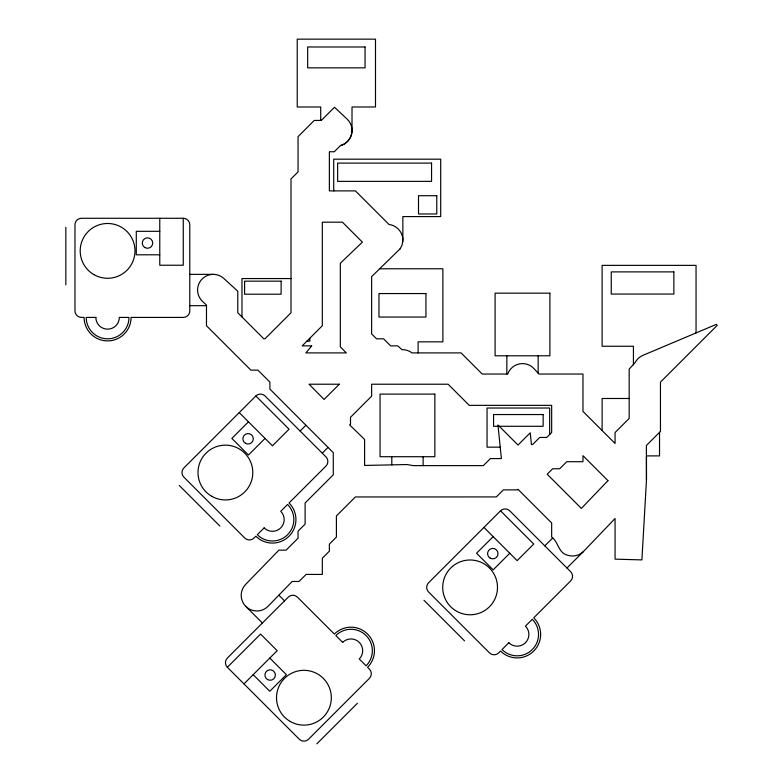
<?xml version="1.0" encoding="UTF-8"?>
<svg xmlns="http://www.w3.org/2000/svg" width="783" height="783" viewBox="0 0 783 783"><rect width="100%" height="100%" fill="white"/><g stroke="black" fill="none" stroke-linecap="round" stroke-linejoin="round"><path stroke-width="1.17" d="M351.959 131.75L351.87 132.513M351.998 130.986L352.017 106.987L375.497 106.987L375.497 39.15L297.227 39.15L297.227 106.987L320.707 106.987L320.707 120.435M402.795 241.477L402.08 244.942L400.113 248.906M402.854 240.244L402.863 216.588L440.692 216.588L440.692 159.184L333.715 159.184L333.715 190.886M646.464 479.813L646.484 455.892L659.531 455.892L659.531 432.343M351.753 133.276L351.596 134.03M402.756 241.771C403.871 233.54 397.343 225.328 389.082 224.525L355.423 190.886L329.369 190.886L329.369 151.745L334.282 151.745L340.468 145.56C347.319 143.837 352.33 137.005 352.007 129.968A15.65 15.65 0 0 0 347.075 119.055L334.498 107.251L321.314 120.435L314.267 120.435L298.059 136.653L298.059 171.878L291.012 178.916L291.012 312.769L264.957 338.824L263.842 338.824L237.787 312.769L237.787 291.207L223.811 278.454A15.65 15.65 0 0 0 214.082 274.383L212.545 274.383A15.65 15.65 0 0 0 202.709 301.582L206.477 305.027L206.477 325.738L250.873 370.134L257.91 370.134L269.881 382.094L269.881 389.073L333.284 452.672L333.284 474.792L305.106 502.97L305.106 524.111L298.059 531.148L298.059 538.195L286.089 550.155L278.914 550.155L245.637 584.431A15.65 15.65 0 0 0 244.913 605.445L245.97 606.561A15.65 15.65 0 0 0 268.099 606.238L292.157 581.466L299.057 581.466L306.104 574.428L322.322 574.428L322.322 558.21L329.369 551.163L329.369 544.116L336.406 537.079L336.406 515.938L355.404 496.951L496.314 496.931L503.361 489.884L517.446 489.884L518.003 489.326L551.663 522.985L551.663 537.079C558.475 541.719 558.259 553.219 567.714 555.245C573.283 557.085 579.782 555.431 583.805 551.163L615.066 518.493L615.066 559.14L641.903 559.904L646.455 480.263L646.376 445.498L660.46 431.404L660.46 382.094L717.159 325.405L716.435 324.328L643 355.306A15.65 15.65 0 0 0 635.228 362.441L629.16 369.126L629.16 418.435L615.066 432.529L615.066 443.481L582.973 411.388L582.973 374.039L538.968 374.039L534.016 368.666A15.65 15.65 0 0 0 508.294 372.688L507.746 374.039L482.22 374.039L461.089 352.908L412.005 352.908A15.64 15.64 0 0 0 401.973 349.668L397.686 345.861L390.639 345.861L383.601 338.824L376.554 338.824L371.631 333.901L371.631 276.624L400.358 248.554M351.401 134.774L351.166 135.498M350.911 136.222L350.608 136.927M350.275 137.622L349.903 138.297M349.512 138.953L349.071 139.58M348.611 140.196L348.122 140.783M347.603 141.351L347.045 141.889M255.845 395.983L183.888 467.931A6.518 6.518 0 0 0 183.888 477.16L244.776 538.038A6.518 6.518 0 0 0 253.995 538.038L255.845 536.198A23.48 23.48 0 0 0 289.054 536.198A23.48 23.48 0 0 0 289.054 502.989L325.953 466.091A6.518 6.518 0 0 0 325.953 456.861L265.065 395.983A6.518 6.518 0 0 0 255.845 395.983L289.054 429.192L272.445 445.791L239.236 412.582M248.465 421.812L231.856 438.411L248.465 455.021L265.065 438.411M300.124 431.032L305.732 425.423M322.263 453.171L327.95 447.484M227.354 667.282A6.518 6.518 0 0 1 227.354 658.063L288.232 597.175A6.518 6.518 0 0 1 297.462 597.175L334.361 634.073A23.48 23.48 0 0 1 367.57 634.073A23.48 23.48 0 0 1 367.57 667.282L369.41 669.132A6.518 6.518 0 0 1 369.41 678.352L308.531 739.24A6.518 6.518 0 0 1 299.302 739.24L227.354 667.282L260.563 634.073L277.162 650.683L243.953 683.892M500.543 510.819L428.595 582.767A6.518 6.518 0 0 0 428.595 591.997L489.473 652.875A6.518 6.518 0 0 0 498.702 652.875L500.543 651.035A23.48 23.48 0 0 0 533.752 651.035A23.48 23.48 0 0 0 533.752 617.826L570.65 580.927A6.518 6.518 0 0 0 570.65 571.698L509.772 510.819A6.518 6.518 0 0 0 500.543 510.819L533.752 544.028L517.152 560.628L483.943 527.419M493.163 536.649L476.563 553.248L493.163 569.858L509.772 553.248M316.831 743.85L357.42 703.261M544.821 545.868L552.641 538.048M566.961 568.008L583.57 551.408M346.478 142.398L345.88 142.878M345.264 143.338L344.618 143.749M343.962 144.15L343.277 144.493M342.582 144.826L341.868 145.109M341.143 145.364L340.468 145.56M183.251 218.271L81.501 218.271A6.518 6.518 0 0 0 74.972 224.79L74.972 310.89A6.518 6.518 0 0 0 81.501 317.418L84.104 317.418A23.48 23.48 0 0 0 107.594 340.899A23.48 23.48 0 0 0 131.074 317.418L183.251 317.418A6.518 6.518 0 0 0 189.78 310.89L189.78 224.79A6.518 6.518 0 0 0 183.251 218.271L183.251 265.231L159.771 265.231L159.771 218.271M159.771 231.318L136.291 231.318L136.291 254.798L159.771 254.798M379.833 268.775L442.894 268.775L442.894 341.838L418.112 341.838L418.112 352.908M189.78 274.363L213.26 274.363M291.012 278.562L241.976 278.562L241.976 316.958M189.78 305.673L206.477 305.673M306.877 341.173L309.823 341.173L309.823 338.236M629.16 398.488L602.127 398.488L602.127 430.552M500.22 447.162L487.046 447.162L487.046 408.021L549.666 408.021L549.666 434.526M423.975 600.297L464.564 640.885M179.278 485.46L219.866 526.049M278.846 595.168L284.542 600.864M245.803 606.404L262.403 623.004M269.783 658.063L286.392 674.662L269.783 691.272L253.183 674.662M696.048 332.932L696.048 265.368L602.117 265.368L602.117 346.252L633.427 346.252L633.427 364.849M538.156 355.785L538.156 373.158M506.846 355.785L506.846 374.039M423.114 456.714L423.114 465.621M391.803 456.714L391.803 464.867M65.841 227.403L65.841 284.797M311.683 345.861L305.869 352.908L346.36 352.908L340.321 346.869L340.321 263.254L362.392 242.133L342.455 222.196L322.322 222.196L322.322 325.738L302.189 345.861L311.683 345.861M350.5 424.004L349.658 424.924L364.594 439.439L364.594 465.445L407.131 464.544L413.16 465.621L483.346 465.621L490.393 458.584L501.394 458.584L497.959 425.003L518.003 445.047L530.228 432.823L531.422 444.49L532.655 444.49L539.702 437.443L546.749 437.443L551.663 432.529L551.663 405.349L469.252 405.349L448.121 384.218L371.631 384.218L371.631 396.178L350.5 417.319L350.5 424.004M607.951 480.645L581.368 508.412L547.19 474.234L552.671 468.753L559.718 468.753L566.755 461.706L582.973 461.706L582.973 455.667L607.951 480.645M339.323 384.218L324.084 399.447L309.07 384.218L339.323 384.218M264.145 527.889L257.313 534.72A21.395 21.395 0 0 0 287.576 534.72A21.395 21.395 0 0 0 287.576 504.467L280.745 511.289A11.745 11.745 0 0 1 280.745 527.889A11.745 11.745 0 0 1 264.145 527.889M508.842 642.726L502.02 649.557A21.395 21.395 0 0 0 532.274 649.557A21.395 21.395 0 0 0 532.274 619.304L525.452 626.126A11.745 11.745 0 0 1 525.452 642.726A11.745 11.745 0 0 1 508.842 642.726M365.064 46.98L307.66 46.98L307.66 67.847L365.064 67.847L365.064 46.98M431.56 163.099L337.63 163.099L337.63 181.362L431.56 181.362L431.56 163.099M436.777 195.711L418.514 195.711L418.514 213.974L436.777 213.974L436.777 195.711M673.869 271.887L611.249 271.887L611.249 294.065L673.869 294.065L673.869 271.887M281.117 281.166L244.59 281.166L244.59 294.212L281.117 294.212L281.117 281.166M549.891 293.165L495.101 293.165L495.101 355.785L549.891 355.785L549.891 293.165M425.942 293.566L378.972 293.566L378.972 317.046L425.942 317.046L425.942 293.566M95.849 317.418L86.199 317.418A21.395 21.395 0 0 0 107.594 338.814A21.395 21.395 0 0 0 128.989 317.418L119.329 317.418A11.745 11.745 0 0 1 107.594 329.154A11.745 11.745 0 0 1 95.849 317.418M434.849 394.103L380.058 394.103L380.058 456.714L434.849 456.714L434.849 394.103M543.148 414.55L493.574 414.55L493.574 426.285L543.148 426.285L543.148 414.55M342.66 642.383L335.838 635.551A21.395 21.395 0 0 1 366.092 635.551A21.395 21.395 0 0 1 366.092 665.804L359.26 658.983A11.745 11.745 0 0 0 359.26 642.383A11.745 11.745 0 0 0 342.66 642.383M245.48 443.305A5.217 5.217 0 0 0 253.31 438.783A5.217 5.217 0 0 0 245.48 434.262A5.217 5.217 0 0 0 245.48 443.305M211.704 496.275A27.395 27.395 0 0 0 252.792 472.541A27.395 27.395 0 0 0 211.704 448.816A27.395 27.395 0 0 0 211.704 496.275M267.541 679.556A5.217 5.217 0 0 0 275.371 675.034A5.217 5.217 0 0 0 267.541 670.512A5.217 5.217 0 0 0 267.541 679.556M290.219 721.456A27.395 27.395 0 0 0 331.317 697.731A27.395 27.395 0 0 0 290.219 673.997A27.395 27.395 0 0 0 290.219 721.456M490.187 558.142A5.217 5.217 0 0 0 498.017 553.62A5.217 5.217 0 0 0 490.187 549.098A5.217 5.217 0 0 0 490.187 558.142M455.383 610.486A27.395 27.395 0 0 0 497.469 588.581A27.395 27.395 0 0 0 457.448 563.085A27.395 27.395 0 0 0 455.383 610.486M144.904 247.575A5.217 5.217 0 0 0 152.724 243.053A5.217 5.217 0 0 0 144.904 238.531A5.217 5.217 0 0 0 144.904 247.575M93.891 274.608A27.395 27.395 0 0 0 134.989 250.883A27.395 27.395 0 0 0 93.891 227.158A27.395 27.395 0 0 0 93.891 274.608"/></g></svg>
